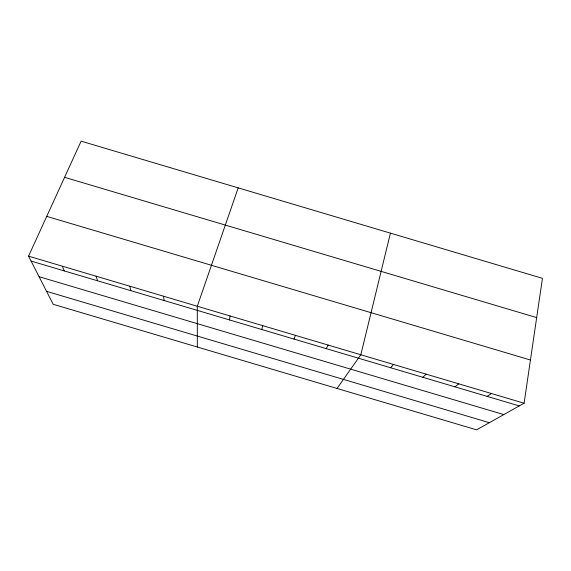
<?xml version="1.0" encoding="UTF-8"?>
<svg xmlns="http://www.w3.org/2000/svg" width="571" height="571" viewBox="0 0 571 571"><rect width="100%" height="100%" fill="white"/><g stroke="black" fill="none" stroke-linecap="round" stroke-linejoin="round"><path stroke-width="0.86" d="M229.542 319.953L230.02 315.949M524.092 403.212L542.45 278.341L81.111 141.158L28.55 256.158L53.189 304.286L476.585 429.842L524.092 403.212L28.55 256.158M390.428 233.139L360.822 354.762L337.054 388.466M261.775 329.517L262.739 325.656M238.193 187.866L197.295 306.234L197.33 347.032M293.994 339.074L295.443 335.363M326.205 348.631L328.139 345.062M390.6 367.738L393.498 364.455M422.776 377.288L426.159 374.148M454.951 386.838L458.82 383.84M487.113 396.381L491.46 393.526M64.58 177.317L536.676 317.604M46.736 216.373L530.445 360.015M31.055 261.054L519.267 405.917M39.078 276.714L503.808 414.582M46.565 291.346L489.361 422.683M62.318 266.179L64.323 270.925M96.078 276.2L97.584 280.796M129.831 286.214L130.83 290.66M163.57 296.228L164.07 300.524"/></g></svg>
